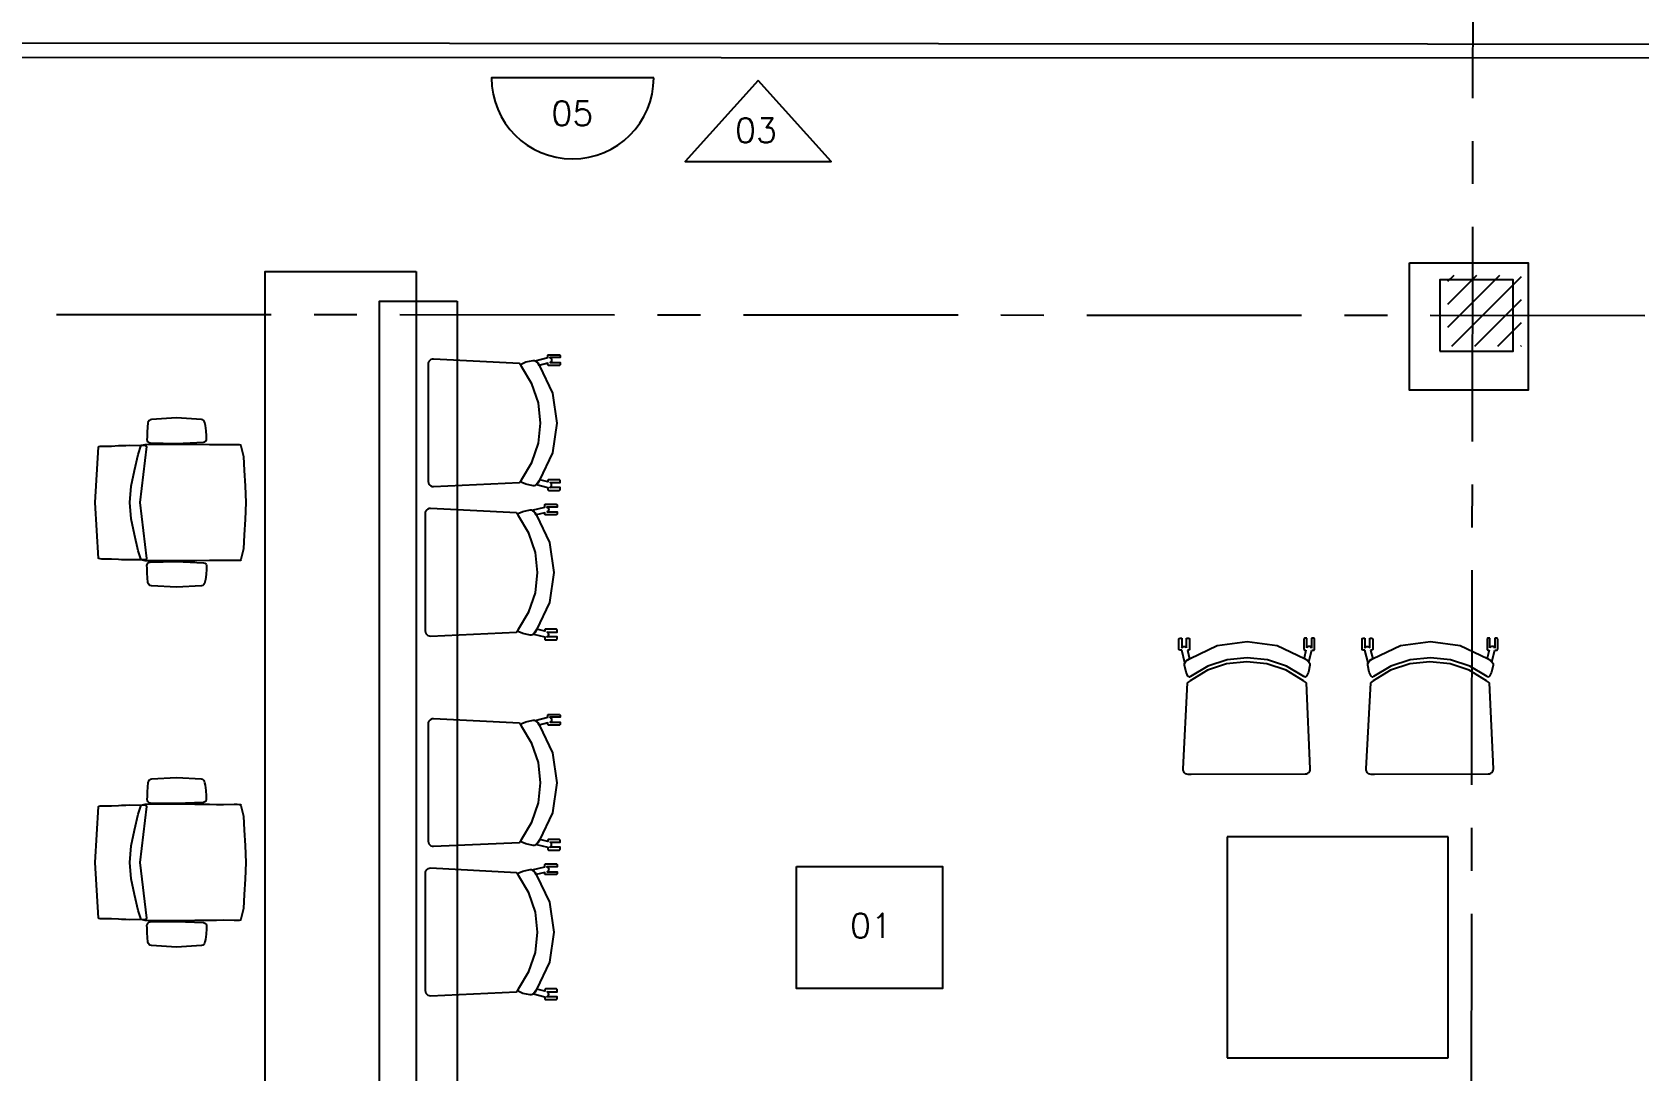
# Model space of a CAD drawing. Extents: x -4 to 325, y -1 to 181.
# Drawn here: x 28.04 to 34.59, y 32.55 to 36.78 of the extents above; entities that cross this region are included whole.
import ezdxf
from ezdxf.enums import TextEntityAlignment as Align

# ---------------------------------------------------------------- set-up
doc = ezdxf.new("R2010")
doc.units = 0
doc.header["$LTSCALE"] = 0.7
doc.header["$MEASUREMENT"] = 0
doc.linetypes.add('REC4_A1-00_PLANTA GENERAL$1$X-BB$0$CENTER', pattern=[2, 1.25, -0.25, 0.25, -0.25])
doc.linetypes.add('X-BB$0$HIDDEN2', pattern=[0.1875, 0.125, -0.0625])
doc.layers.get('0').update_dxf_attribs({"linetype": 'CONTINUOUS'})
for name, color, linetype in [('REC4_A1-00_PLANTA GENERAL$1$ACABADO INTERIOR', 4, 'CONTINUOUS'), ('REC4_A1-00_PLANTA GENERAL$1$BB$0$A-COLS', 251, 'CONTINUOUS'), ('REC4_A1-00_PLANTA GENERAL$1$BB$0$A-GRID', 251, 'REC4_A1-00_PLANTA GENERAL$1$X-BB$0$CENTER'), ('REC4_A1-00_PLANTA GENERAL$1$FN$0$I-FURN-FREE', 1, 'CONTINUOUS'), ('REC4_A1-00_PLANTA GENERAL$1$LAMBRINES', 3, 'CONTINUOUS'), ('REC4_A1-00_PLANTA GENERAL$1$PP$0$I-FLOR-CASE', 253, 'CONTINUOUS')]:
    doc.layers.add(name, color=color, linetype=linetype)
doc.styles.add('REC4_A1-00_PLANTA GENERAL$0$X-FN$0$ARIAL', font='arial.ttf')
doc.styles.add('ROMANS', font='romans.shx', dxfattribs={"width": 0.75})

# ---------------------------------------------------------------- blocks, each defined once
blk = doc.blocks.new('REC4_A1-00_PLANTA GENERAL', base_point=(3911.2412, -3265.1096))
at = {"layer": 'REC4_A1-00_PLANTA GENERAL$1$BB$0$A-GRID'}
h = blk.add_hatch(dxfattribs=at)
h.set_pattern_fill('ANSI31', color=8, scale=0.53)
h.set_pattern_definition([(45, (0.03352, 0.020166), (-0.046845824, 0.046845824), [])])
h.paths.add_polyline_path([(1.5678, 35.8547), (1.2166, 35.8547), (1.2166, 35.4908), (1.5678, 35.4908)])
h.paths.add_polyline_path([(8.0551, 35.8047), (7.7553, 35.8047), (7.7553, 35.5143), (8.0551, 35.5143)])
h.paths.add_polyline_path([(14.5753, 35.809), (14.2754, 35.809), (14.2754, 35.5187), (14.5753, 35.5187)])
h.paths.add_polyline_path([(21.0466, 35.804), (20.7468, 35.804), (20.7468, 35.5137), (21.0466, 35.5137)])
edge = h.paths.add_edge_path()
edge.add_arc((27.4259, 35.604), 0.1568, 0, 360)
h.paths.add_polyline_path([(34.1147, 35.7939), (33.8148, 35.7939), (33.8148, 35.5036), (34.1147, 35.5036)])
h.paths.add_polyline_path([(40.5576, 35.789), (40.2578, 35.789), (40.2578, 35.4986), (40.5576, 35.4986)])
edge = h.paths.add_edge_path()
edge.add_arc((46.9701, 35.6385), 0.2128, 0, 360)
edge = h.paths.add_edge_path()
edge.add_arc((33.9335, 29.5702), 0.1716, 0, 360)
h.paths.add_polyline_path([(1.5768, 29.8317), (1.2256, 29.8317), (1.2256, 29.4678), (1.5768, 29.4678)])
h.paths.add_polyline_path([(8.0508, 29.7868), (7.75, 29.7868), (7.75, 29.4871), (8.0508, 29.4871)])
h.paths.add_polyline_path([(14.3851, 29.7988), (14.2624, 29.7988), (14.2624, 29.4991), (14.3821, 29.4991)])
h.paths.add_polyline_path([(14.5632, 29.7988), (14.3851, 29.7988), (14.3821, 29.4991), (14.5632, 29.4991)])
h.paths.add_polyline_path([(21.1221, 29.5527), (20.7989, 29.5517), (20.7989, 29.3933), (21.1221, 29.3933)])
h.paths.add_polyline_path([(21.1221, 29.8224), (21.0453, 29.8224), (20.7989, 29.8217), (20.7989, 29.5517), (21.1221, 29.5527)])
h.paths.add_polyline_path([(27.542, 29.7729), (27.2913, 29.7729), (27.2913, 29.5231), (27.542, 29.5231)])
h.paths.add_polyline_path([(40.5264, 29.7716), (40.2757, 29.7716), (40.2757, 29.5218), (40.5264, 29.5218)])
h.paths.add_polyline_path([(47.0764, 29.8019), (46.7664, 29.8019), (46.7664, 29.4919), (47.0764, 29.4919)])
h.paths.add_polyline_path([(1.565, 23.8478), (1.2138, 23.8478), (1.2138, 23.4839), (1.565, 23.4839)])
h.paths.add_polyline_path([(7.9956, 23.8084), (7.6948, 23.8084), (7.6948, 23.5086), (7.9956, 23.5086)])
h.paths.add_polyline_path([(14.5958, 23.8058), (14.2249, 23.8067), (14.2249, 23.507), (14.5929, 23.5061)])
h.paths.add_polyline_path([(14.5258, 23.8058), (14.5958, 23.8058), (14.5929, 23.5061), (14.5258, 23.5061)], flags=16)
h.paths.add_polyline_path([(27.5327, 23.7392), (27.282, 23.7392), (27.282, 23.4894), (27.5327, 23.4894)])
edge = h.paths.add_edge_path()
edge.add_arc((33.9155, 23.6003), 0.1566, 0, 360)
h.paths.add_polyline_path([(40.5198, 23.6763), (40.2691, 23.6763), (40.2691, 23.4631), (40.5198, 23.4631)])
h.paths.add_polyline_path([(40.5198, 23.7129), (40.269, 23.7129), (40.269, 23.6763), (40.5198, 23.6763)])
h.paths.add_polyline_path([(47.0605, 23.6763), (46.8098, 23.6763), (46.8098, 23.4498), (47.0605, 23.4498)])
h.paths.add_polyline_path([(47.0605, 23.6997), (46.8098, 23.6997), (46.8098, 23.6763), (47.0605, 23.6763)])
h.paths.add_polyline_path([(1.5458, 17.8473), (1.1946, 17.8473), (1.1946, 17.4834), (1.5458, 17.4834)])
h.paths.add_polyline_path([(8.0633, 17.8071), (7.7625, 17.8071), (7.7625, 17.5074), (8.0633, 17.5074)])
h.paths.add_polyline_path([(14.4343, 17.7919), (14.3217, 17.7919), (14.3217, 17.4921), (14.4285, 17.4921)])
h.paths.add_polyline_path([(14.6226, 17.7919), (14.4343, 17.7919), (14.4285, 17.4921), (14.6226, 17.4921)])
h.paths.add_polyline_path([(27.5235, 17.756), (27.2727, 17.756), (27.2727, 17.5062), (27.5235, 17.5062)])
edge = h.paths.add_edge_path()
edge.add_arc((33.905, 17.5767), 0.1574, 0, 360)
h.paths.add_polyline_path([(40.5132, 17.7384), (40.3113, 17.7384), (40.3113, 17.5259), (40.5132, 17.5259)])
h.paths.add_polyline_path([(40.3113, 17.7384), (40.2625, 17.7384), (40.2625, 17.4886), (40.5132, 17.4886), (40.5132, 17.5259), (40.3113, 17.5259)])
h.paths.add_polyline_path([(47.0683, 17.7542), (46.7674, 17.7542), (46.7674, 17.5259), (47.0683, 17.5259)])
h.paths.add_polyline_path([(47.0683, 17.5259), (46.7674, 17.5259), (46.7674, 17.4544), (47.0683, 17.4544)])
h.paths.add_polyline_path([(1.5739, 11.86), (1.2227, 11.86), (1.2227, 11.4962), (1.5739, 11.4962)])
h.paths.add_polyline_path([(8.0659, 11.8138), (7.765, 11.8138), (7.765, 11.514), (8.0659, 11.514)])
h.paths.add_polyline_path([(14.5258, 11.7988), (14.2249, 11.7988), (14.2249, 11.499), (14.5258, 11.499)])
h.paths.add_polyline_path([(21.0742, 11.6829), (20.7512, 11.6844), (20.7512, 11.4144), (21.0742, 11.4144)])
h.paths.add_polyline_path([(21.0742, 11.7656), (20.7512, 11.7656), (20.7512, 11.6844), (21.0742, 11.6829)])
h.paths.add_polyline_path([(27.5142, 11.7439), (27.2635, 11.7439), (27.2635, 11.4941), (27.5142, 11.4941)])
edge = h.paths.add_edge_path()
edge.add_arc((33.8803, 11.59), 0.1553, 0, 360)
h.paths.add_polyline_path([(40.5065, 11.7154), (40.2558, 11.7154), (40.2558, 11.464), (40.5065, 11.464)])
h.paths.add_polyline_path([(47.0258, 11.6987), (46.775, 11.6987), (46.775, 11.4489), (47.0258, 11.4489)])
h.paths.add_polyline_path([(1.5513, 5.8383), (1.2001, 5.8383), (1.2001, 5.4744), (1.5513, 5.4744)])
h.paths.add_polyline_path([(8.0395, 5.7813), (7.7676, 5.7813), (7.7676, 5.4815), (8.0395, 5.4815)])
h.paths.add_polyline_path([(8.0685, 5.7813), (8.0395, 5.7813), (8.0395, 5.4815), (8.0685, 5.4815)])
h.paths.add_polyline_path([(14.5132, 5.7555), (14.2123, 5.7555), (14.2123, 5.4558), (14.5132, 5.4558)])
h.paths.add_polyline_path([(21.0084, 5.7048), (20.7577, 5.7048), (20.7577, 5.455), (21.0084, 5.455)])
h.paths.add_polyline_path([(27.5299, 5.7035), (27.229, 5.7035), (27.229, 5.4037), (27.5299, 5.4037)])
h.paths.add_polyline_path([(34.0162, 5.6528), (33.7655, 5.6528), (33.7655, 5.403), (34.0162, 5.403)])
h.paths.add_polyline_path([(40.4672, 5.6155), (40.2072, 5.6155), (40.2072, 5.3555), (40.4672, 5.3555)])
edge = h.paths.add_edge_path()
edge.add_arc((46.8827, 5.476), 0.1877, 0, 360)
at = {"layer": 'REC4_A1-00_PLANTA GENERAL$1$ACABADO INTERIOR'}
blk.add_lwpolyline([(9.8095, 36.753), (47.6859, 36.7267)], dxfattribs=at)
at = {"layer": 'REC4_A1-00_PLANTA GENERAL$1$BB$0$A-COLS'}
blk.add_lwpolyline([(33.7813, 35.4834), (34.0812, 35.4834), (34.0812, 35.7738), (33.7813, 35.7738)], close=True, dxfattribs=at)
at = {"layer": 'REC4_A1-00_PLANTA GENERAL$1$BB$0$A-GRID'}
for points in [[(33.8613, -1.2847), (33.9265, 43.0092)], [(-2.6568, 35.6526), (52.8043, 35.6183)]]:
    blk.add_lwpolyline(points, dxfattribs=at)
at = {"layer": 'REC4_A1-00_PLANTA GENERAL$1$FN$0$I-FURN-FREE'}
for p, q in [((32.7183, 34.3101), (32.7184, 34.3111)), ((32.7183, 34.2682), (32.7183, 34.3101)), ((32.7184, 34.2672), (32.7183, 34.2682)), ((32.7184, 34.3111), (32.7188, 34.3121)), ((32.7188, 34.2663), (32.7184, 34.2672)), ((32.7188, 34.3121), (32.7194, 34.3128)), ((32.7194, 34.2655), (32.7188, 34.2663)), ((32.7194, 34.3128), (32.7202, 34.3135)), ((32.7202, 34.2649), (32.7194, 34.2655)), ((32.7202, 34.3135), (32.7211, 34.3138)), ((32.7211, 34.2645), (32.7202, 34.2649)), ((32.7211, 34.3138), (32.7221, 34.314)), ((32.7221, 34.2643), (32.7211, 34.2645)), ((32.7221, 34.314), (32.7301, 34.314)), ((32.73, 34.2643), (32.7221, 34.2643)), ((32.7429, 34.213), (32.73, 34.2643)), ((32.7301, 34.314), (32.7301, 34.2729)), ((32.7301, 34.2729), (32.7316, 34.2756)), ((32.7316, 34.2756), (32.7339, 34.2777)), ((32.7339, 34.2777), (32.7366, 34.2792)), ((32.7366, 34.2792), (32.7396, 34.2798)), ((32.7396, 34.2798), (32.7427, 34.2796)), ((32.7427, 34.2796), (32.7456, 34.2786)), ((32.7456, 34.2786), (32.7481, 34.2768)), ((32.7481, 34.2768), (32.75, 34.2743)), ((32.75, 34.2743), (32.75, 34.3139)), ((32.75, 34.3139), (32.7579, 34.3139)), ((32.7579, 34.2643), (32.7532, 34.2643)), ((32.7532, 34.2643), (32.7619, 34.2294)), ((32.7579, 34.3139), (32.7589, 34.3138)), ((32.7589, 34.2644), (32.7579, 34.2643)), ((32.7589, 34.3138), (32.7598, 34.3134)), ((32.7598, 34.2648), (32.7589, 34.2644)), ((32.7598, 34.3134), (32.7606, 34.3128)), ((32.7606, 34.2654), (32.7598, 34.2648)), ((32.7606, 34.3128), (32.7613, 34.312)), ((32.7613, 34.2662), (32.7606, 34.2654)), ((32.7613, 34.312), (32.7616, 34.3111)), ((32.7616, 34.2671), (32.7613, 34.2662)), ((32.7616, 34.3111), (32.7618, 34.3101)), ((32.7618, 34.2681), (32.7616, 34.2671)), ((32.7618, 34.3101), (32.7618, 34.2681)), ((32.7637, 34.2305), (32.8749, 34.2835)), ((32.8749, 34.2835), (32.9969, 34.3005)), ((32.9969, 34.3005), (33.1189, 34.2835)), ((33.1189, 34.2835), (33.2301, 34.2305)), ((33.228, 34.3111), (33.2278, 34.3101)), ((33.2278, 34.3101), (33.2278, 34.2681)), ((33.2278, 34.2681), (33.228, 34.2671)), ((33.2283, 34.312), (33.228, 34.3111)), ((33.228, 34.2671), (33.2283, 34.2662)), ((33.229, 34.3128), (33.2283, 34.312)), ((33.2283, 34.2662), (33.229, 34.2654)), ((33.2364, 34.2643), (33.2283, 34.2317)), ((33.2297, 34.3134), (33.229, 34.3128)), ((33.229, 34.2654), (33.2297, 34.2648)), ((33.2307, 34.3138), (33.2297, 34.3134)), ((33.2297, 34.2648), (33.2307, 34.2644)), ((33.2317, 34.3139), (33.2307, 34.3138)), ((33.2307, 34.2644), (33.2317, 34.2643)), ((33.2396, 34.3139), (33.2317, 34.3139)), ((33.2317, 34.2643), (33.2364, 34.2643)), ((33.2396, 34.2743), (33.2396, 34.3139)), ((33.2415, 34.2768), (33.2396, 34.2743)), ((33.244, 34.2786), (33.2415, 34.2768)), ((33.2469, 34.2796), (33.244, 34.2786)), ((33.25, 34.2798), (33.2469, 34.2796)), ((33.2479, 34.2177), (33.2596, 34.2643)), ((33.253, 34.2792), (33.25, 34.2798)), ((33.2557, 34.2777), (33.253, 34.2792)), ((33.258, 34.2756), (33.2557, 34.2777)), ((33.2595, 34.2729), (33.258, 34.2756)), ((33.2675, 34.314), (33.2595, 34.314)), ((33.2595, 34.314), (33.2595, 34.2729)), ((33.2596, 34.2643), (33.2675, 34.2643)), ((33.2685, 34.3138), (33.2675, 34.314)), ((33.2675, 34.2643), (33.2685, 34.2645)), ((33.2694, 34.3135), (33.2685, 34.3138)), ((33.2685, 34.2645), (33.2694, 34.2649)), ((33.2702, 34.3128), (33.2694, 34.3135)), ((33.2694, 34.2649), (33.2702, 34.2655)), ((33.2708, 34.3121), (33.2702, 34.3128)), ((33.2702, 34.2655), (33.2708, 34.2663)), ((33.2712, 34.3111), (33.2708, 34.3121)), ((33.2708, 34.2663), (33.2712, 34.2672)), ((33.2713, 34.3101), (33.2712, 34.3111)), ((33.2712, 34.2672), (33.2713, 34.2682)), ((33.2713, 34.2682), (33.2713, 34.3101)), ((33.4647, 34.3101), (33.4648, 34.3111)), ((33.4647, 34.2682), (33.4647, 34.3101)), ((33.4648, 34.2672), (33.4647, 34.2682)), ((33.4648, 34.3111), (33.4652, 34.3121)), ((33.4652, 34.2663), (33.4648, 34.2672)), ((33.4652, 34.3121), (33.4658, 34.3128)), ((33.4658, 34.2655), (33.4652, 34.2663)), ((33.4658, 34.3128), (33.4666, 34.3135)), ((33.4666, 34.2649), (33.4658, 34.2655)), ((33.4666, 34.3135), (33.4675, 34.3138)), ((33.4675, 34.2645), (33.4666, 34.2649)), ((33.4675, 34.3138), (33.4685, 34.314)), ((33.4685, 34.2643), (33.4675, 34.2645)), ((33.4685, 34.314), (33.4765, 34.314)), ((33.4764, 34.2643), (33.4685, 34.2643)), ((33.4892, 34.213), (33.4764, 34.2643)), ((33.4765, 34.314), (33.4765, 34.2729)), ((33.4765, 34.2729), (33.478, 34.2756)), ((33.478, 34.2756), (33.4802, 34.2777)), ((33.4802, 34.2777), (33.483, 34.2792)), ((33.483, 34.2792), (33.486, 34.2798)), ((33.486, 34.2798), (33.4891, 34.2796)), ((33.4891, 34.2796), (33.492, 34.2786)), ((33.492, 34.2786), (33.4945, 34.2768)), ((33.4945, 34.2768), (33.4964, 34.2743)), ((33.4964, 34.2743), (33.4964, 34.3139)), ((33.4964, 34.3139), (33.5043, 34.3139)), ((33.5043, 34.2643), (33.4995, 34.2643)), ((33.4995, 34.2643), (33.5083, 34.2294)), ((33.5043, 34.3139), (33.5053, 34.3138)), ((33.5053, 34.2644), (33.5043, 34.2643)), ((33.5053, 34.3138), (33.5062, 34.3134)), ((33.5062, 34.2648), (33.5053, 34.2644)), ((33.5062, 34.3134), (33.507, 34.3128)), ((33.507, 34.2654), (33.5062, 34.2648)), ((33.507, 34.3128), (33.5076, 34.312)), ((33.5076, 34.2662), (33.507, 34.2654)), ((33.5076, 34.312), (33.508, 34.3111)), ((33.508, 34.2671), (33.5076, 34.2662)), ((33.508, 34.3111), (33.5082, 34.3101)), ((33.5082, 34.2681), (33.508, 34.2671)), ((33.5082, 34.3101), (33.5082, 34.2681)), ((33.5101, 34.2305), (33.6213, 34.2835)), ((33.6213, 34.2835), (33.7433, 34.3005)), ((33.7433, 34.3005), (33.8653, 34.2835)), ((33.8653, 34.2835), (33.9765, 34.2305)), ((33.9743, 34.3111), (33.9742, 34.3101)), ((33.9742, 34.3101), (33.9742, 34.2681)), ((33.9742, 34.2681), (33.9743, 34.2671)), ((33.9747, 34.312), (33.9743, 34.3111)), ((33.9743, 34.2671), (33.9747, 34.2662)), ((33.9753, 34.3128), (33.9747, 34.312)), ((33.9747, 34.2662), (33.9753, 34.2654)), ((33.9828, 34.2643), (33.9747, 34.2317)), ((33.9761, 34.3134), (33.9753, 34.3128)), ((33.9753, 34.2654), (33.9761, 34.2648)), ((33.9771, 34.3138), (33.9761, 34.3134)), ((33.9761, 34.2648), (33.9771, 34.2644)), ((33.978, 34.3139), (33.9771, 34.3138)), ((33.9771, 34.2644), (33.978, 34.2643)), ((33.9859, 34.3139), (33.978, 34.3139)), ((33.978, 34.2643), (33.9828, 34.2643)), ((33.9859, 34.2743), (33.9859, 34.3139)), ((33.9879, 34.2768), (33.9859, 34.2743)), ((33.9904, 34.2786), (33.9879, 34.2768)), ((33.9933, 34.2796), (33.9904, 34.2786)), ((33.9964, 34.2798), (33.9933, 34.2796)), ((33.9943, 34.2177), (34.006, 34.2643)), ((33.9994, 34.2792), (33.9964, 34.2798)), ((34.0021, 34.2777), (33.9994, 34.2792)), ((34.0044, 34.2756), (34.0021, 34.2777)), ((34.0059, 34.2729), (34.0044, 34.2756)), ((34.0139, 34.314), (34.0059, 34.314)), ((34.0059, 34.314), (34.0059, 34.2729)), ((34.006, 34.2643), (34.0139, 34.2643)), ((34.0149, 34.3138), (34.0139, 34.314)), ((34.0139, 34.2643), (34.0149, 34.2645)), ((34.0158, 34.3135), (34.0149, 34.3138)), ((34.0149, 34.2645), (34.0158, 34.2649)), ((34.0166, 34.3128), (34.0158, 34.3135)), ((34.0158, 34.2649), (34.0166, 34.2655)), ((34.0172, 34.3121), (34.0166, 34.3128)), ((34.0166, 34.2655), (34.0172, 34.2663)), ((34.0176, 34.3111), (34.0172, 34.3121)), ((34.0172, 34.2663), (34.0176, 34.2672)), ((34.0177, 34.3101), (34.0176, 34.3111)), ((34.0176, 34.2672), (34.0177, 34.2682)), ((34.0177, 34.2682), (34.0177, 34.3101)), ((32.7414, 34.2102), (32.7458, 34.2174)), ((32.7414, 34.2042), (32.7414, 34.2102)), ((32.7477, 34.1748), (32.7414, 34.2042)), ((32.7517, 34.2234), (32.7429, 34.213)), ((32.7458, 34.2174), (32.7517, 34.2234)), ((32.7517, 34.2234), (32.7637, 34.2305)), ((32.7619, 34.2294), (32.7517, 34.2234)), ((32.8365, 34.1995), (32.7658, 34.1567)), ((32.913, 34.2087), (32.8347, 34.1826)), ((32.9148, 34.2257), (32.8365, 34.1995)), ((32.9951, 34.2169), (32.913, 34.2087)), ((32.9969, 34.2339), (32.9148, 34.2257)), ((33.0773, 34.2087), (32.9951, 34.2169)), ((33.0791, 34.2257), (32.9969, 34.2339)), ((33.1556, 34.1826), (33.0773, 34.2087)), ((33.1574, 34.1995), (33.0791, 34.2257)), ((33.228, 34.1567), (33.1574, 34.1995)), ((33.2283, 34.2317), (33.2479, 34.2177)), ((33.2301, 34.2305), (33.2422, 34.2234)), ((33.2422, 34.2234), (33.2524, 34.2102)), ((33.2524, 34.2042), (33.2461, 34.1748)), ((33.2524, 34.2102), (33.2524, 34.2042)), ((33.2524, 34.2102), (33.2524, 34.2102)), ((33.4878, 34.2102), (33.4921, 34.2174)), ((33.4878, 34.2042), (33.4878, 34.2102)), ((33.4941, 34.1748), (33.4878, 34.2042)), ((33.4981, 34.2234), (33.4892, 34.213)), ((33.4921, 34.2174), (33.4981, 34.2234)), ((33.4981, 34.2234), (33.5101, 34.2305)), ((33.5083, 34.2294), (33.4981, 34.2234)), ((33.5828, 34.1995), (33.5122, 34.1567)), ((33.6594, 34.2087), (33.581, 34.1826)), ((33.6612, 34.2257), (33.5828, 34.1995)), ((33.7415, 34.2169), (33.6594, 34.2087)), ((33.7433, 34.2339), (33.6612, 34.2257)), ((33.8237, 34.2087), (33.7415, 34.2169)), ((33.8255, 34.2257), (33.7433, 34.2339)), ((33.902, 34.1826), (33.8237, 34.2087)), ((33.9038, 34.1995), (33.8255, 34.2257)), ((33.9744, 34.1567), (33.9038, 34.1995)), ((33.9747, 34.2317), (33.9943, 34.2177)), ((33.9765, 34.2305), (33.9885, 34.2234)), ((33.9885, 34.2234), (33.9988, 34.2102)), ((33.9988, 34.2042), (33.9925, 34.1748)), ((33.9988, 34.2102), (33.9988, 34.2042)), ((33.9988, 34.2102), (33.9988, 34.2102)), ((32.7523, 34.1319), (32.7341, 33.7808)), ((32.7553, 34.1583), (32.7477, 34.1748)), ((32.764, 34.1398), (32.7523, 34.132)), ((32.7523, 34.132), (32.7523, 34.1319)), ((32.7566, 34.1569), (32.7553, 34.1583)), ((32.7583, 34.1558), (32.7566, 34.1569)), ((32.7602, 34.1553), (32.7583, 34.1558)), ((32.7622, 34.1552), (32.7602, 34.1553)), ((32.7641, 34.1557), (32.7622, 34.1552)), ((32.8347, 34.1826), (32.764, 34.1398)), ((32.7658, 34.1567), (32.7641, 34.1557)), ((33.2262, 34.1398), (33.1556, 34.1826)), ((33.238, 34.132), (33.2262, 34.1398)), ((33.2297, 34.1557), (33.228, 34.1567)), ((33.2317, 34.1552), (33.2297, 34.1557)), ((33.2337, 34.1553), (33.2317, 34.1552)), ((33.2356, 34.1558), (33.2337, 34.1553)), ((33.2372, 34.1569), (33.2356, 34.1558)), ((33.2386, 34.1583), (33.2372, 34.1569)), ((33.2539, 33.7816), (33.238, 34.132)), ((33.2461, 34.1748), (33.2386, 34.1583)), ((33.4987, 34.1319), (33.4805, 33.7808)), ((33.5017, 34.1583), (33.4941, 34.1748)), ((33.5104, 34.1398), (33.4987, 34.132)), ((33.4987, 34.132), (33.4987, 34.1319)), ((33.503, 34.1569), (33.5017, 34.1583)), ((33.5047, 34.1558), (33.503, 34.1569)), ((33.5066, 34.1553), (33.5047, 34.1558)), ((33.5086, 34.1552), (33.5066, 34.1553)), ((33.5105, 34.1557), (33.5086, 34.1552)), ((33.581, 34.1826), (33.5104, 34.1398)), ((33.5122, 34.1567), (33.5105, 34.1557)), ((33.9726, 34.1398), (33.902, 34.1826)), ((33.9844, 34.132), (33.9726, 34.1398)), ((33.9761, 34.1557), (33.9744, 34.1567)), ((33.978, 34.1552), (33.9761, 34.1557)), ((33.98, 34.1553), (33.978, 34.1552)), ((33.9819, 34.1558), (33.98, 34.1553)), ((33.9836, 34.1569), (33.9819, 34.1558)), ((33.985, 34.1583), (33.9836, 34.1569)), ((34.0003, 33.7816), (33.9844, 34.132)), ((33.9925, 34.1748), (33.985, 34.1583)), ((32.7341, 33.7808), (32.7346, 33.7753)), ((32.7346, 33.7753), (32.7365, 33.7701)), ((32.7365, 33.7701), (32.7397, 33.7657)), ((32.7397, 33.7657), (32.744, 33.7622)), ((32.744, 33.7622), (32.749, 33.7601)), ((32.749, 33.7601), (32.7545, 33.7593)), ((32.7545, 33.7593), (32.769, 33.7593)), ((32.769, 33.7593), (33.233, 33.76)), ((33.233, 33.76), (33.2386, 33.7607)), ((33.2386, 33.7607), (33.2437, 33.7629)), ((33.2437, 33.7629), (33.2481, 33.7663)), ((33.2481, 33.7663), (33.2514, 33.7708)), ((33.2514, 33.7708), (33.2534, 33.776)), ((33.2534, 33.776), (33.2539, 33.7816)), ((33.4805, 33.7808), (33.4809, 33.7753)), ((33.4809, 33.7753), (33.4829, 33.7701)), ((33.4829, 33.7701), (33.4861, 33.7657)), ((33.4861, 33.7657), (33.4904, 33.7622)), ((33.4904, 33.7622), (33.4954, 33.7601)), ((33.4954, 33.7601), (33.5009, 33.7593)), ((33.5009, 33.7593), (33.5154, 33.7593)), ((33.5154, 33.7593), (33.9794, 33.76)), ((33.9794, 33.76), (33.985, 33.7607)), ((33.985, 33.7607), (33.9901, 33.7629)), ((33.9901, 33.7629), (33.9945, 33.7663)), ((33.9945, 33.7663), (33.9978, 33.7708)), ((33.9978, 33.7708), (33.9998, 33.776)), ((33.9998, 33.776), (34.0003, 33.7816)), ((32.9156, 33.5031), (32.9156, 32.6031)), ((33.8156, 33.5031), (32.9156, 33.5031)), ((33.8156, 32.6031), (33.8156, 33.5031)), ((32.9156, 32.6031), (33.8156, 32.6031))]:
    blk.add_line(p, q, dxfattribs=at)
for points in [[(30.0307, 35.4334), (29.6796, 35.4516), (29.6742, 35.4511), (29.669, 35.4492), (29.6645, 35.446), (29.6611, 35.4417), (29.6589, 35.4366), (29.6582, 35.4312), (29.6582, 35.4167), (29.6589, 34.9526), (29.6596, 34.9471), (29.6617, 34.9419), (29.6652, 34.9376), (29.6697, 34.9343), (29.6749, 34.9323), (29.6804, 34.9318), (30.0308, 34.9477), (30.0386, 34.9594), (30.0814, 35.0301), (30.1076, 35.1084), (30.1158, 35.1905), (30.1076, 35.2727), (30.0814, 35.351), (30.0386, 35.4216), (30.0308, 35.4334)], [(30.192, 35.4692), (30.193, 35.469), (30.1939, 35.4687), (30.1947, 35.4681), (30.1953, 35.4673), (30.1957, 35.4663), (30.1958, 35.4653), (30.1958, 35.4574), (30.1548, 35.4574), (30.1575, 35.4558), (30.1596, 35.4536), (30.161, 35.4509), (30.1617, 35.4479), (30.1615, 35.4448), (30.1604, 35.4419), (30.1586, 35.4393), (30.1562, 35.4374), (30.1958, 35.4374), (30.1958, 35.4295), (30.1957, 35.4285), (30.1953, 35.4276), (30.1947, 35.4268), (30.1939, 35.4262), (30.193, 35.4258), (30.192, 35.4257), (30.15, 35.4257), (30.149, 35.4258), (30.1481, 35.4262), (30.1473, 35.4268), (30.1467, 35.4276), (30.1463, 35.4285), (30.1462, 35.4295), (30.1462, 35.4343), (30.1113, 35.4256), (30.1053, 35.4358), (30.0949, 35.4446), (30.1462, 35.4575), (30.1462, 35.4653), (30.1464, 35.4663), (30.1467, 35.4673), (30.1473, 35.4681), (30.1481, 35.4687), (30.1491, 35.469), (30.1501, 35.4692), (30.192, 35.4692)], [(28.4427, 34.8663), (28.4481, 34.933), (28.4611, 34.9969), (28.4768, 35.0624), (28.4879, 35.0999), (28.5052, 35.1038), (28.6278, 35.1042), (28.6538, 35.1042), (28.7078, 35.1039), (28.7672, 35.1029), (28.7953, 35.1028), (28.8235, 35.1026), (28.8673, 35.103), (28.8792, 35.1029), (28.8882, 35.1027), (28.8931, 35.1023), (28.8945, 35.0977), (28.899, 35.0813), (28.9054, 35.0542), (28.9086, 34.9972), (28.9122, 34.9346), (28.9157, 34.8663), (28.9122, 34.7979), (28.9086, 34.7353), (28.9054, 34.6783), (28.899, 34.6513), (28.8945, 34.6349), (28.8931, 34.6302), (28.8882, 34.6299), (28.8792, 34.6296), (28.8673, 34.6296), (28.8235, 34.6299), (28.7953, 34.6298), (28.7672, 34.6296), (28.7078, 34.6287), (28.6538, 34.6283), (28.6278, 34.6283), (28.5052, 34.6288), (28.4879, 34.6326), (28.4768, 34.6701), (28.4611, 34.7356), (28.4481, 34.7996), (28.4427, 34.8663)], [(28.426, 34.6328), (28.4085, 34.6333), (28.3966, 34.6339), (28.3673, 34.6355), (28.3277, 34.6357), (28.322, 34.6364), (28.3154, 34.6379), (28.3153, 34.638), (28.315, 34.6386), (28.3015, 34.8663), (28.315, 35.0939), (28.3153, 35.0945), (28.3154, 35.0946), (28.322, 35.0961), (28.3277, 35.0969), (28.3673, 35.097), (28.3966, 35.0986), (28.4085, 35.0993), (28.426, 35.0997), (28.4419, 35.1001), (28.5048, 35.0996), (28.5074, 35.099), (28.5108, 35.0945), (28.4835, 34.8663), (28.5108, 34.6381), (28.5074, 34.6336), (28.5048, 34.6329), (28.4419, 34.6325), (28.426, 34.6328)], [(30.0995, 34.9396), (30.1462, 34.9279), (30.1462, 34.92), (30.1464, 34.919), (30.1467, 34.9181), (30.1473, 34.9173), (30.1481, 34.9167), (30.1491, 34.9163), (30.1501, 34.9162), (30.192, 34.9162), (30.193, 34.9163), (30.1939, 34.9167), (30.1947, 34.9173), (30.1953, 34.9181), (30.1957, 34.919), (30.1958, 34.92), (30.1958, 34.9279), (30.1548, 34.9279), (30.1575, 34.9295), (30.1596, 34.9317), (30.161, 34.9345), (30.1617, 34.9375), (30.1615, 34.9406), (30.1604, 34.9435), (30.1586, 34.946), (30.1562, 34.9479), (30.1958, 34.9479), (30.1958, 34.9558), (30.1957, 34.9568), (30.1953, 34.9577), (30.1947, 34.9585), (30.1939, 34.9591), (30.193, 34.9595), (30.192, 34.9596), (30.15, 34.9596), (30.149, 34.9595), (30.1481, 34.9591), (30.1473, 34.9585), (30.1467, 34.9577), (30.1463, 34.9568), (30.1462, 34.9558), (30.1462, 34.951), (30.1136, 34.9592)], [(30.0185, 34.8241), (29.6674, 34.8422), (29.662, 34.8418), (29.6568, 34.8399), (29.6523, 34.8366), (29.6489, 34.8323), (29.6467, 34.8273), (29.646, 34.8218), (29.646, 34.8074), (29.6467, 34.3433), (29.6474, 34.3378), (29.6495, 34.3326), (29.653, 34.3282), (29.6575, 34.3249), (29.6627, 34.3229), (29.6682, 34.3224), (30.0186, 34.3384), (30.0264, 34.3501), (30.0692, 34.4207), (30.0954, 34.499), (30.1036, 34.5812), (30.0954, 34.6634), (30.0692, 34.7417), (30.0264, 34.8123), (30.0186, 34.824)], [(30.1798, 34.8598), (30.1808, 34.8597), (30.1817, 34.8593), (30.1825, 34.8587), (30.1831, 34.8579), (30.1835, 34.857), (30.1837, 34.856), (30.1837, 34.8481), (30.1426, 34.8481), (30.1453, 34.8465), (30.1474, 34.8443), (30.1489, 34.8415), (30.1495, 34.8385), (30.1493, 34.8354), (30.1482, 34.8325), (30.1464, 34.83), (30.144, 34.8281), (30.1836, 34.8281), (30.1836, 34.8202), (30.1835, 34.8192), (30.1831, 34.8183), (30.1825, 34.8175), (30.1817, 34.8169), (30.1808, 34.8165), (30.1798, 34.8164), (30.1378, 34.8164), (30.1368, 34.8165), (30.1359, 34.8169), (30.1351, 34.8175), (30.1345, 34.8183), (30.1341, 34.8192), (30.134, 34.8202), (30.134, 34.825), (30.0991, 34.8162), (30.0931, 34.8264), (30.0827, 34.8353), (30.134, 34.8481), (30.134, 34.856), (30.1342, 34.857), (30.1345, 34.8579), (30.1352, 34.8587), (30.1359, 34.8593), (30.1369, 34.8597), (30.1379, 34.8598), (30.1798, 34.8598)], [(28.6327, 34.521), (28.5303, 34.5275), (28.5254, 34.5289), (28.5213, 34.5316), (28.5181, 34.5356), (28.5162, 34.5402), (28.5129, 34.5785), (28.5123, 34.599), (28.5122, 34.6092), (28.5129, 34.6142), (28.5154, 34.6187), (28.5197, 34.6218), (28.5252, 34.6232), (28.6324, 34.6256), (28.7423, 34.6205), (28.7484, 34.6188), (28.753, 34.6149), (28.755, 34.6101), (28.7553, 34.6049), (28.7551, 34.5945), (28.7535, 34.5736), (28.7504, 34.5522), (28.7484, 34.5415), (28.7466, 34.5364), (28.7435, 34.5319), (28.7392, 34.529), (28.7341, 34.5275), (28.6327, 34.521)], [(30.0873, 34.3302), (30.134, 34.3185), (30.134, 34.3107), (30.1342, 34.3097), (30.1345, 34.3087), (30.1352, 34.3079), (30.1359, 34.3073), (30.1369, 34.307), (30.1379, 34.3068), (30.1798, 34.3068), (30.1808, 34.307), (30.1817, 34.3073), (30.1825, 34.3079), (30.1831, 34.3087), (30.1835, 34.3097), (30.1837, 34.3107), (30.1837, 34.3186), (30.1426, 34.3186), (30.1453, 34.3202), (30.1474, 34.3224), (30.1489, 34.3251), (30.1495, 34.3281), (30.1493, 34.3312), (30.1482, 34.3341), (30.1464, 34.3367), (30.144, 34.3386), (30.1836, 34.3386), (30.1836, 34.3465), (30.1835, 34.3475), (30.1831, 34.3484), (30.1825, 34.3492), (30.1817, 34.3498), (30.1808, 34.3502), (30.1798, 34.3503), (30.1378, 34.3503), (30.1368, 34.3502), (30.1359, 34.3498), (30.1351, 34.3492), (30.1345, 34.3484), (30.1341, 34.3475), (30.134, 34.3465), (30.134, 34.3417), (30.1014, 34.3498)], [(30.192, 34.0026), (30.193, 34.0025), (30.1939, 34.0021), (30.1947, 34.0015), (30.1953, 34.0007), (30.1957, 33.9998), (30.1958, 33.9988), (30.1958, 33.9909), (30.1548, 33.9909), (30.1575, 33.9893), (30.1596, 33.9871), (30.161, 33.9843), (30.1617, 33.9813), (30.1615, 33.9782), (30.1604, 33.9753), (30.1586, 33.9728), (30.1562, 33.9709), (30.1958, 33.9709), (30.1958, 33.963), (30.1957, 33.962), (30.1953, 33.9611), (30.1947, 33.9603), (30.1939, 33.9597), (30.193, 33.9593), (30.192, 33.9592), (30.15, 33.9592), (30.149, 33.9593), (30.1481, 33.9597), (30.1473, 33.9603), (30.1467, 33.9611), (30.1463, 33.962), (30.1462, 33.963), (30.1462, 33.9678), (30.1113, 33.959), (30.1053, 33.9692), (30.0949, 33.9781), (30.1462, 33.9909), (30.1462, 33.9988), (30.1464, 33.9998), (30.1467, 34.0007), (30.1473, 34.0015), (30.1481, 34.0021), (30.1491, 34.0025), (30.1501, 34.0026), (30.192, 34.0026)], [(30.0307, 33.9669), (29.6796, 33.985), (29.6742, 33.9846), (29.669, 33.9827), (29.6645, 33.9794), (29.6611, 33.9751), (29.6589, 33.9701), (29.6582, 33.9646), (29.6582, 33.9502), (29.6589, 33.4861), (29.6596, 33.4806), (29.6617, 33.4754), (29.6652, 33.471), (29.6697, 33.4677), (29.6749, 33.4657), (29.6804, 33.4652), (30.0308, 33.4812), (30.0386, 33.4929), (30.0814, 33.5635), (30.1076, 33.6418), (30.1158, 33.724), (30.1076, 33.8062), (30.0814, 33.8845), (30.0386, 33.9551), (30.0308, 33.9668)], [(28.426, 33.1663), (28.4085, 33.1667), (28.3966, 33.1674), (28.3673, 33.169), (28.3277, 33.1691), (28.322, 33.1698), (28.3154, 33.1713), (28.3153, 33.1715), (28.315, 33.1721), (28.3015, 33.3997), (28.315, 33.6274), (28.3153, 33.628), (28.3154, 33.6281), (28.322, 33.6296), (28.3277, 33.6303), (28.3673, 33.6305), (28.3966, 33.632), (28.4085, 33.6327), (28.426, 33.6331), (28.4419, 33.6335), (28.5048, 33.6331), (28.5074, 33.6324), (28.5108, 33.6279), (28.4835, 33.3997), (28.5108, 33.1715), (28.5074, 33.167), (28.5048, 33.1664), (28.4419, 33.1659), (28.426, 33.1663)], [(28.4427, 33.3997), (28.4481, 33.4664), (28.4611, 33.5303), (28.4768, 33.5959), (28.4879, 33.6334), (28.5052, 33.6372), (28.6278, 33.6377), (28.6538, 33.6377), (28.7078, 33.6373), (28.7672, 33.6364), (28.7953, 33.6362), (28.8235, 33.6361), (28.8673, 33.6364), (28.8792, 33.6364), (28.8882, 33.6361), (28.8931, 33.6358), (28.8945, 33.6311), (28.899, 33.6147), (28.9054, 33.5877), (28.9086, 33.5306), (28.9122, 33.4681), (28.9157, 33.3997), (28.9122, 33.3314), (28.9086, 33.2688), (28.9054, 33.2118), (28.899, 33.1847), (28.8945, 33.1683), (28.8931, 33.1637), (28.8882, 33.1633), (28.8792, 33.1631), (28.8673, 33.163), (28.8235, 33.1634), (28.7953, 33.1632), (28.7672, 33.1631), (28.7078, 33.1621), (28.6538, 33.1618), (28.6278, 33.1618), (28.5052, 33.1622), (28.4879, 33.1661), (28.4768, 33.2036), (28.4611, 33.2691), (28.4481, 33.333), (28.4427, 33.3997)], [(30.0995, 33.473), (30.1462, 33.4613), (30.1462, 33.4535), (30.1464, 33.4525), (30.1467, 33.4515), (30.1473, 33.4507), (30.1481, 33.4501), (30.1491, 33.4498), (30.1501, 33.4496), (30.192, 33.4496), (30.193, 33.4498), (30.1939, 33.4501), (30.1947, 33.4507), (30.1953, 33.4515), (30.1957, 33.4525), (30.1958, 33.4535), (30.1958, 33.4614), (30.1548, 33.4614), (30.1575, 33.463), (30.1596, 33.4652), (30.161, 33.4679), (30.1617, 33.4709), (30.1615, 33.474), (30.1604, 33.4769), (30.1586, 33.4795), (30.1562, 33.4814), (30.1958, 33.4814), (30.1958, 33.4893), (30.1957, 33.4903), (30.1953, 33.4912), (30.1947, 33.492), (30.1939, 33.4926), (30.193, 33.493), (30.192, 33.4931), (30.15, 33.4931), (30.149, 33.493), (30.1481, 33.4926), (30.1473, 33.492), (30.1467, 33.4912), (30.1463, 33.4903), (30.1462, 33.4893), (30.1462, 33.4845), (30.1136, 33.4926)], [(30.0185, 33.3575), (29.6674, 33.3757), (29.662, 33.3752), (29.6568, 33.3733), (29.6523, 33.3701), (29.6489, 33.3658), (29.6467, 33.3608), (29.646, 33.3553), (29.646, 33.3408), (29.6467, 32.8768), (29.6474, 32.8712), (29.6495, 32.8661), (29.653, 32.8617), (29.6575, 32.8584), (29.6627, 32.8564), (29.6682, 32.8559), (30.0186, 32.8718), (30.0264, 32.8836), (30.0692, 32.9542), (30.0954, 33.0325), (30.1036, 33.1147), (30.0954, 33.1968), (30.0692, 33.2751), (30.0264, 33.3458), (30.0186, 33.3575)], [(30.1798, 33.3933), (30.1808, 33.3932), (30.1817, 33.3928), (30.1825, 33.3922), (30.1831, 33.3914), (30.1835, 33.3905), (30.1837, 33.3895), (30.1837, 33.3815), (30.1426, 33.3815), (30.1453, 33.38), (30.1474, 33.3777), (30.1489, 33.375), (30.1495, 33.372), (30.1493, 33.3689), (30.1482, 33.366), (30.1464, 33.3635), (30.144, 33.3616), (30.1836, 33.3616), (30.1836, 33.3537), (30.1835, 33.3527), (30.1831, 33.3517), (30.1825, 33.351), (30.1817, 33.3503), (30.1808, 33.35), (30.1798, 33.3498), (30.1378, 33.3498), (30.1368, 33.35), (30.1359, 33.3503), (30.1351, 33.351), (30.1345, 33.3517), (30.1341, 33.3527), (30.134, 33.3537), (30.134, 33.3584), (30.0991, 33.3497), (30.0931, 33.3599), (30.0827, 33.3687), (30.134, 33.3816), (30.134, 33.3895), (30.1342, 33.3905), (30.1345, 33.3914), (30.1352, 33.3922), (30.1359, 33.3928), (30.1369, 33.3932), (30.1379, 33.3933), (30.1798, 33.3933)], [(28.6327, 33.0545), (28.5303, 33.0609), (28.5254, 33.0624), (28.5213, 33.0651), (28.5181, 33.0691), (28.5162, 33.0737), (28.5129, 33.112), (28.5123, 33.1324), (28.5122, 33.1426), (28.5129, 33.1477), (28.5154, 33.1521), (28.5197, 33.1553), (28.5252, 33.1567), (28.6324, 33.1591), (28.7423, 33.154), (28.7484, 33.1522), (28.753, 33.1484), (28.755, 33.1436), (28.7553, 33.1384), (28.7551, 33.128), (28.7535, 33.107), (28.7504, 33.0856), (28.7484, 33.075), (28.7466, 33.0698), (28.7435, 33.0654), (28.7392, 33.0625), (28.7341, 33.0609), (28.6327, 33.0545)], [(30.0873, 32.8637), (30.134, 32.852), (30.134, 32.8441), (30.1342, 32.8431), (30.1345, 32.8422), (30.1352, 32.8414), (30.1359, 32.8408), (30.1369, 32.8404), (30.1379, 32.8403), (30.1798, 32.8403), (30.1808, 32.8404), (30.1817, 32.8408), (30.1825, 32.8414), (30.1831, 32.8422), (30.1835, 32.8431), (30.1837, 32.8441), (30.1837, 32.8521), (30.1426, 32.8521), (30.1453, 32.8536), (30.1474, 32.8559), (30.1489, 32.8586), (30.1495, 32.8616), (30.1493, 32.8647), (30.1482, 32.8676), (30.1464, 32.8701), (30.144, 32.872), (30.1836, 32.872), (30.1836, 32.8799), (30.1835, 32.8809), (30.1831, 32.8818), (30.1825, 32.8826), (30.1817, 32.8832), (30.1808, 32.8836), (30.1798, 32.8838), (30.1378, 32.8838), (30.1368, 32.8836), (30.1359, 32.8832), (30.1351, 32.8826), (30.1345, 32.8818), (30.1341, 32.8809), (30.134, 32.8799), (30.134, 32.8752), (30.1014, 32.8833)]]:
    blk.add_lwpolyline(points, close=True, dxfattribs=at)
for points in [[(30.092, 34.935), (30.0861, 34.935), (30.0566, 34.9414), (30.0402, 34.9489), (30.0387, 34.9502), (30.0377, 34.9519), (30.0371, 34.9538), (30.0371, 34.9558), (30.0376, 34.9577), (30.0386, 34.9594), (30.0814, 35.0301), (30.1076, 35.1084), (30.1158, 35.1905), (30.1076, 35.2727), (30.0814, 35.351), (30.0386, 35.4216), (30.0376, 35.4233), (30.0371, 35.4253), (30.0371, 35.4273), (30.0377, 35.4292), (30.0387, 35.4309), (30.0402, 35.4322), (30.0566, 35.4397), (30.0861, 35.446), (30.092, 35.446), (30.0993, 35.4417), (30.1053, 35.4358), (30.1123, 35.4237), (30.1654, 35.3125), (30.1824, 35.1905), (30.1654, 35.0685), (30.1123, 34.9573), (30.1053, 34.9453), (30.092, 34.935)], [(28.6327, 35.2115), (28.5303, 35.2051), (28.5254, 35.2036), (28.5213, 35.2009), (28.5181, 35.1969), (28.5162, 35.1923), (28.5129, 35.154), (28.5123, 35.1336), (28.5122, 35.1233), (28.5129, 35.1183), (28.5154, 35.1139), (28.5197, 35.1107), (28.5252, 35.1093), (28.6324, 35.1069), (28.7423, 35.112), (28.7484, 35.1138), (28.753, 35.1176), (28.755, 35.1224), (28.7553, 35.1276), (28.7551, 35.138), (28.7535, 35.1589), (28.7504, 35.1804), (28.7484, 35.191), (28.7466, 35.1961), (28.7435, 35.2006), (28.7392, 35.2035), (28.7341, 35.205), (28.6327, 35.2115)], [(30.0798, 34.3257), (30.0739, 34.3257), (30.0444, 34.332), (30.028, 34.3395), (30.0266, 34.3409), (30.0255, 34.3426), (30.0249, 34.3445), (30.0249, 34.3465), (30.0254, 34.3484), (30.0264, 34.3501), (30.0692, 34.4207), (30.0954, 34.499), (30.1036, 34.5812), (30.0954, 34.6634), (30.0692, 34.7417), (30.0264, 34.8123), (30.0254, 34.814), (30.0249, 34.8159), (30.0249, 34.8179), (30.0255, 34.8198), (30.0266, 34.8215), (30.028, 34.8229), (30.0444, 34.8304), (30.0739, 34.8367), (30.0798, 34.8367), (30.0871, 34.8324), (30.0931, 34.8264), (30.1001, 34.8144), (30.1532, 34.7032), (30.1702, 34.5812), (30.1532, 34.4592), (30.1001, 34.348), (30.0931, 34.336), (30.0798, 34.3257)], [(30.092, 33.4685), (30.0861, 33.4685), (30.0566, 33.4748), (30.0402, 33.4823), (30.0387, 33.4837), (30.0377, 33.4854), (30.0371, 33.4873), (30.0371, 33.4893), (30.0376, 33.4912), (30.0386, 33.4929), (30.0814, 33.5635), (30.1076, 33.6418), (30.1158, 33.724), (30.1076, 33.8062), (30.0814, 33.8845), (30.0386, 33.9551), (30.0376, 33.9568), (30.0371, 33.9587), (30.0371, 33.9607), (30.0377, 33.9626), (30.0387, 33.9643), (30.0402, 33.9657), (30.0566, 33.9732), (30.0861, 33.9795), (30.092, 33.9795), (30.0993, 33.9752), (30.1053, 33.9692), (30.1123, 33.9572), (30.1654, 33.846), (30.1824, 33.724), (30.1654, 33.602), (30.1123, 33.4908), (30.1053, 33.4788), (30.092, 33.4685)], [(28.6327, 33.7449), (28.5303, 33.7385), (28.5254, 33.7371), (28.5213, 33.7343), (28.5181, 33.7304), (28.5162, 33.7258), (28.5129, 33.6874), (28.5123, 33.667), (28.5122, 33.6568), (28.5129, 33.6518), (28.5154, 33.6473), (28.5197, 33.6442), (28.5252, 33.6428), (28.6324, 33.6404), (28.7423, 33.6455), (28.7484, 33.6472), (28.753, 33.651), (28.755, 33.6559), (28.7553, 33.6611), (28.7551, 33.6715), (28.7535, 33.6924), (28.7504, 33.7138), (28.7484, 33.7245), (28.7466, 33.7296), (28.7435, 33.734), (28.7392, 33.737), (28.7341, 33.7385), (28.6327, 33.7449)], [(30.0798, 32.8592), (30.0739, 32.8592), (30.0444, 32.8655), (30.028, 32.873), (30.0266, 32.8743), (30.0255, 32.876), (30.0249, 32.8779), (30.0249, 32.8799), (30.0254, 32.8819), (30.0264, 32.8836), (30.0692, 32.9542), (30.0954, 33.0325), (30.1036, 33.1147), (30.0954, 33.1968), (30.0692, 33.2751), (30.0264, 33.3458), (30.0254, 33.3475), (30.0249, 33.3494), (30.0249, 33.3514), (30.0255, 33.3533), (30.0266, 33.355), (30.028, 33.3563), (30.0444, 33.3638), (30.0739, 33.3702), (30.0798, 33.3702), (30.0871, 33.3658), (30.0931, 33.3599), (30.1001, 33.3479), (30.1532, 33.2367), (30.1702, 33.1147), (30.1532, 32.9927), (30.1001, 32.8815), (30.0931, 32.8694), (30.0798, 32.8592)]]:
    blk.add_lwpolyline(points, dxfattribs=at)
for centre, start, end in [((30.0437, 35.0011), 312.19491, 317.8072), ((30.0315, 34.3918), 312.19491, 317.8072), ((33.1863, 34.1618), 42.19491, 47.8072), ((33.9327, 34.1618), 42.19491, 47.8072), ((30.0437, 33.5346), 312.19491, 317.8072), ((30.0315, 32.9253), 312.19491, 317.8072)]:
    blk.add_arc(centre, 0.0831, start, end, dxfattribs=at)
at = {"layer": 'REC4_A1-00_PLANTA GENERAL$1$LAMBRINES'}
blk.add_lwpolyline([(47.686, 36.6742), (9.8098, 36.6863)], dxfattribs=at)
blk.add_lwpolyline([(33.6584, 35.8438), (34.1416, 35.8438), (34.1416, 35.324), (33.6584, 35.324)], close=True, dxfattribs=at)
at = {"layer": 'REC4_A1-00_PLANTA GENERAL$1$PP$0$I-FLOR-CASE'}
for points in [[(29.61, 35.8079), (29.61, 31.0079), (28.9939, 31.0079), (28.9939, 35.8079)], [(29.7762, 35.6873), (29.7762, 31.1284), (29.46, 31.1284), (29.46, 35.6873)]]:
    blk.add_lwpolyline(points, close=True, dxfattribs=at)
at = {"layer": 'REC4_A1-00_PLANTA GENERAL$1$FN$0$I-FURN-FREE', "style": 'REC4_A1-00_PLANTA GENERAL$0$X-FN$0$ARIAL', "text_generation_flag": 4}
for tag, p, height in [('ITEXT', (44.0612, 35.3807), 0.0358), ('CAPQT', (44.1235, 34.7232), 0.00704), ('CAPMC', (44.1235, 34.7232), 0.00704), ('CAPMG', (44.1235, 34.7232), 0.00704), ('STYLE', (44.1235, 34.7232), 0.0572), ('STYLE', (44.1235, 34.7232), 0.0572), ('CAPPN', (44.1235, 34.7232), 0.0715), ('L3', (44.1235, 34.7232), 0.0715), ('L1', (44.1235, 34.7232), 0.0715), ('L2', (44.1235, 34.7232), 0.0715)]:
    blk.add_attdef(tag, p, '', height=height, dxfattribs=at)
for tag, p, height, rotation in [('ITEXT', (42.9913, 35.0599), 0.0358, 30), ('ITEXT', (45.1482, 35.1235), 0.0358, 330), ('STYLE', (43.374, 34.5216), 0.0572, 30), ('STYLE', (43.374, 34.5216), 0.0572, 30), ('CAPPN', (43.374, 34.5216), 0.0715, 30), ('CAPMG', (43.374, 34.5216), 0.00704, 30), ('CAPMC', (43.374, 34.5216), 0.00704, 30), ('CAPQT', (43.374, 34.5216), 0.00704, 30), ('L1', (43.374, 34.5216), 0.0715, 30), ('L2', (43.374, 34.5216), 0.0715, 30), ('L3', (43.374, 34.5216), 0.0715, 30), ('L1', (44.8734, 34.523), 0.0715, 330), ('L3', (44.8734, 34.523), 0.0715, 330), ('L2', (44.8734, 34.523), 0.0715, 330), ('STYLE', (44.8734, 34.523), 0.0572, 330), ('STYLE', (44.8734, 34.523), 0.0572, 330), ('CAPMC', (44.8734, 34.523), 0.00704, 330), ('CAPMG', (44.8734, 34.523), 0.00704, 330), ('CAPQT', (44.8734, 34.523), 0.00704, 330), ('CAPPN', (44.8734, 34.523), 0.0715, 330), ('ITEXT', (42.2251, 34.2472), 0.0358, 60), ('ITEXT', (45.9609, 34.3573), 0.0358, 300), ('CAPPN', (42.8256, 33.9723), 0.0715, 60), ('STYLE', (42.8256, 33.9723), 0.0572, 60), ('STYLE', (42.8256, 33.9723), 0.0572, 60), ('L1', (42.8256, 33.9723), 0.0715, 60), ('L2', (42.8256, 33.9723), 0.0715, 60), ('L3', (42.8256, 33.9723), 0.0715, 60), ('CAPMG', (42.8256, 33.9723), 0.00704, 60), ('CAPMC', (42.8256, 33.9723), 0.00704, 60), ('CAPQT', (42.8256, 33.9723), 0.00704, 60), ('L1', (45.4227, 33.9746), 0.0715, 300), ('L3', (45.4227, 33.9746), 0.0715, 300), ('L2', (45.4227, 33.9746), 0.0715, 300), ('CAPPN', (45.4227, 33.9746), 0.0715, 300), ('STYLE', (45.4227, 33.9746), 0.0572, 300), ('STYLE', (45.4227, 33.9746), 0.0572, 300), ('CAPMC', (45.4227, 33.9746), 0.00704, 300), ('CAPMG', (45.4227, 33.9746), 0.00704, 300), ('CAPQT', (45.4227, 33.9746), 0.00704, 300), ('CAPPN', (42.6254, 33.2225), 0.0715, 90), ('STYLE', (42.6254, 33.2225), 0.0572, 90), ('STYLE', (42.6254, 33.2225), 0.0572, 90), ('ITEXT', (41.9679, 33.1602), 0.0358, 90), ('L3', (42.6254, 33.2225), 0.0715, 90), ('L1', (42.6254, 33.2225), 0.0715, 90), ('L2', (42.6254, 33.2225), 0.0715, 90), ('ITEXT', (46.2817, 33.2874), 0.0358, 270), ('CAPQT', (42.6254, 33.2225), 0.00704, 90), ('CAPMG', (42.6254, 33.2225), 0.00704, 90), ('CAPMC', (42.6254, 33.2225), 0.00704, 90), ('CAPPN', (45.6242, 33.2251), 0.0715, 270), ('L3', (45.6242, 33.2251), 0.0715, 270), ('L2', (45.6242, 33.2251), 0.0715, 270), ('L1', (45.6242, 33.2251), 0.0715, 270), ('STYLE', (45.6242, 33.2251), 0.0572, 270), ('STYLE', (45.6242, 33.2251), 0.0572, 270), ('CAPMC', (45.6242, 33.2251), 0.00704, 270), ('CAPMG', (45.6242, 33.2251), 0.00704, 270), ('CAPQT', (45.6242, 33.2251), 0.00704, 270), ('CAPPN', (42.8269, 32.4729), 0.0715, 120), ('STYLE', (42.8269, 32.4729), 0.0572, 120), ('STYLE', (42.8269, 32.4729), 0.0572, 120), ('L1', (42.8269, 32.4729), 0.0715, 120), ('L2', (42.8269, 32.4729), 0.0715, 120), ('L3', (42.8269, 32.4729), 0.0715, 120), ('CAPMG', (42.8269, 32.4729), 0.00704, 120), ('CAPMC', (42.8269, 32.4729), 0.00704, 120), ('CAPQT', (42.8269, 32.4729), 0.00704, 120), ('CAPPN', (45.424, 32.4752), 0.0715, 240), ('STYLE', (45.424, 32.4752), 0.0572, 240), ('STYLE', (45.424, 32.4752), 0.0572, 240), ('L2', (45.424, 32.4752), 0.0715, 240), ('L3', (45.424, 32.4752), 0.0715, 240), ('L1', (45.424, 32.4752), 0.0715, 240), ('CAPMG', (45.424, 32.4752), 0.00704, 240), ('CAPQT', (45.424, 32.4752), 0.00704, 240), ('CAPMC', (45.424, 32.4752), 0.00704, 240), ('ITEXT', (42.2887, 32.0903), 0.0358, 120), ('ITEXT', (46.0245, 32.2004), 0.0358, 240), ('CAPPN', (43.3762, 31.9246), 0.0715, 150), ('STYLE', (43.3762, 31.9246), 0.0572, 150), ('STYLE', (43.3762, 31.9246), 0.0572, 150), ('L1', (43.3762, 31.9246), 0.0715, 150), ('L2', (43.3762, 31.9246), 0.0715, 150), ('L3', (43.3762, 31.9246), 0.0715, 150), ('CAPPN', (44.8757, 31.9259), 0.0715, 210), ('STYLE', (44.8757, 31.9259), 0.0572, 210), ('STYLE', (44.8757, 31.9259), 0.0572, 210), ('L2', (44.8757, 31.9259), 0.0715, 210), ('L3', (44.8757, 31.9259), 0.0715, 210), ('L1', (44.8757, 31.9259), 0.0715, 210), ('CAPMG', (43.3762, 31.9246), 0.00704, 150), ('CAPMC', (43.3762, 31.9246), 0.00704, 150), ('CAPQT', (43.3762, 31.9246), 0.00704, 150), ('CAPMG', (44.8757, 31.9259), 0.00704, 210), ('CAPMC', (44.8757, 31.9259), 0.00704, 210), ('CAPQT', (44.8757, 31.9259), 0.00704, 210), ('CAPPN', (44.1261, 31.7244), 0.0715, 180), ('STYLE', (44.1261, 31.7244), 0.0572, 180), ('STYLE', (44.1261, 31.7244), 0.0572, 180), ('L3', (44.1261, 31.7244), 0.0715, 180), ('L1', (44.1261, 31.7244), 0.0715, 180), ('L2', (44.1261, 31.7244), 0.0715, 180), ('CAPMG', (44.1261, 31.7244), 0.00704, 180), ('CAPMC', (44.1261, 31.7244), 0.00704, 180), ('CAPQT', (44.1261, 31.7244), 0.00704, 180), ('ITEXT', (43.1014, 31.3241), 0.0358, 150), ('ITEXT', (45.2583, 31.3876), 0.0358, 210), ('ITEXT', (44.1884, 31.0669), 0.0358, 180)]:
    blk.add_attdef(tag, p, '', height=height, rotation=rotation, dxfattribs=at)
for tag, p, height, width in [('ITEXT', (44.1112, 34.7804), 0.0286, 0.75), ('PSUT1', (44.1235, 34.7232), 0.0572, 0.65), ('PSUT2', (44.1235, 34.7232), 0.0572, 0.65), ('PSUT3', (44.1235, 34.7232), 0.0572, 0.65)]:
    blk.add_attdef(tag, p, '', height=height, dxfattribs=dict(at, width=width))
for tag, p, height, rotation, width in [('ITEXT', (43.3348, 34.565), 0.0286, 30, 0.75), ('PSUT1', (43.374, 34.5216), 0.0572, 30, 0.65), ('PSUT2', (43.374, 34.5216), 0.0572, 30, 0.65), ('PSUT3', (43.374, 34.5216), 0.0572, 30, 0.65), ('PSUT1', (44.8734, 34.523), 0.0572, 330, 0.65), ('PSUT2', (44.8734, 34.523), 0.0572, 330, 0.65), ('PSUT3', (44.8734, 34.523), 0.0572, 330, 0.65), ('ITEXT', (44.8914, 34.5786), 0.0286, 330, 0.75), ('ITEXT', (42.77, 33.9903), 0.0286, 60, 0.75), ('PSUT1', (42.8256, 33.9723), 0.0572, 60, 0.65), ('PSUT2', (42.8256, 33.9723), 0.0572, 60, 0.65), ('PSUT3', (42.8256, 33.9723), 0.0572, 60, 0.65), ('ITEXT', (45.4661, 34.0138), 0.0286, 300, 0.75), ('PSUT1', (45.4227, 33.9746), 0.0572, 300, 0.65), ('PSUT2', (45.4227, 33.9746), 0.0572, 300, 0.65), ('PSUT3', (45.4227, 33.9746), 0.0572, 300, 0.65), ('PSUT3', (42.6254, 33.2225), 0.0572, 90, 0.65), ('PSUT1', (42.6254, 33.2225), 0.0572, 90, 0.65), ('PSUT2', (42.6254, 33.2225), 0.0572, 90, 0.65), ('ITEXT', (42.5682, 33.2102), 0.0286, 90, 0.75), ('PSUT1', (45.6242, 33.2251), 0.0572, 270, 0.65), ('PSUT2', (45.6242, 33.2251), 0.0572, 270, 0.65), ('PSUT3', (45.6242, 33.2251), 0.0572, 270, 0.65), ('ITEXT', (45.6814, 33.2373), 0.0286, 270, 0.75), ('PSUT2', (42.8269, 32.4729), 0.0572, 120, 0.65), ('PSUT1', (42.8269, 32.4729), 0.0572, 120, 0.65), ('PSUT3', (42.8269, 32.4729), 0.0572, 120, 0.65), ('ITEXT', (42.7835, 32.4337), 0.0286, 120, 0.75), ('PSUT2', (45.424, 32.4752), 0.0572, 240, 0.65), ('PSUT3', (45.424, 32.4752), 0.0572, 240, 0.65), ('PSUT1', (45.424, 32.4752), 0.0572, 240, 0.65), ('ITEXT', (45.4797, 32.4572), 0.0286, 240, 0.75), ('PSUT1', (43.3762, 31.9246), 0.0572, 150, 0.65), ('PSUT2', (43.3762, 31.9246), 0.0572, 150, 0.65), ('PSUT3', (43.3762, 31.9246), 0.0572, 150, 0.65), ('PSUT2', (44.8757, 31.9259), 0.0572, 210, 0.65), ('PSUT3', (44.8757, 31.9259), 0.0572, 210, 0.65), ('PSUT1', (44.8757, 31.9259), 0.0572, 210, 0.65), ('ITEXT', (43.3583, 31.8689), 0.0286, 150, 0.75), ('ITEXT', (44.9149, 31.8825), 0.0286, 210, 0.75), ('PSUT3', (44.1261, 31.7244), 0.0572, 180, 0.65), ('PSUT1', (44.1261, 31.7244), 0.0572, 180, 0.65), ('PSUT2', (44.1261, 31.7244), 0.0572, 180, 0.65), ('ITEXT', (44.1384, 31.6672), 0.0286, 180, 0.75)]:
    blk.add_attdef(tag, p, '', height=height, rotation=rotation, dxfattribs=dict(at, width=width))

msp = doc.modelspace()

# ---------------------------------------------------------------- block references
at = {"linetype": 'X-BB$0$HIDDEN2'}
msp.add_blockref('REC4_A1-00_PLANTA GENERAL', (3911.2412, -3265.1096), dxfattribs=at)

# ---------------------------------------------------------------- next in the draw order: linework, layer by layer
msp.add_lwpolyline([(30.5778, 36.5983), (29.9162, 36.5983, 1)], format="xyb", close=True)
msp.add_lwpolyline([(31.0039, 36.587), (30.7064, 36.2562), (31.3014, 36.2562), (31.0039, 36.587)])
msp.add_lwpolyline([(31.1601, 33.3822), (31.7552, 33.3822), (31.7552, 32.886), (31.1601, 32.886)], close=True)

# ---------------------------------------------------------------- next in the draw order: texts
at = {"color": 7, "ltscale": 0.01, "style": 'ROMANS'}
for s, p in [('05', (30.1606, 36.4532)), ('03', (30.9087, 36.3837)), ('01', (31.3778, 33.1413))]:
    msp.add_text(s, height=0.1, dxfattribs=at).set_placement(p, align=Align.MIDDLE_LEFT)

doc.saveas('drawing.dxf')
